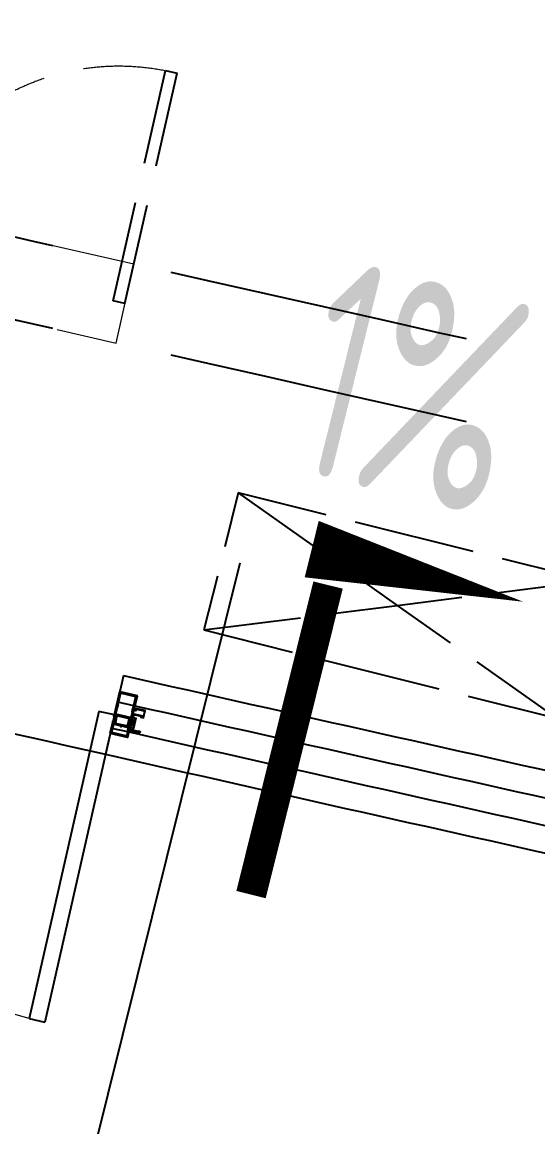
# Model space of a CAD drawing. Header units: inches. Extents: x 0 to 1813292486, y 0 to 3473589894.
# Drawn here: x 600480088 to 600481366, y 3473212924 to 3473215659 of the extents above; entities that cross this region are included whole.
import ezdxf

# ---------------------------------------------------------------- set-up
doc = ezdxf.new("R2010")
doc.units = ezdxf.units.IN
doc.header["$LTSCALE"] = 1000
doc.header["$MEASUREMENT"] = 0
doc.linetypes.add('AX-MALL-WALL-P02-QT$0$DASH', pattern=[0.35, 0.25, -0.1])
for name, color, linetype in [('A-Anno-Note', 241, 'Continuous'), ('AX-MALL-DIM-P02$0$A-Anno-Dims', 3, 'Continuous'), ('AX-MALL-DIM-P02$0$A-Anno-Note', 241, 'Continuous'), ('AX-MALL-DIM-SY-P02$0$DIM_IDEN', 3, 'Continuous'), ('AX-MALL-P02-200$0$A-Anno-Note', 241, 'Continuous'), ('AX-MALL-WALL-P02$0$A-Anno-Note', 241, 'Continuous'), ('AX-MALL-WALL-P02-QT$0$A-Anno-Note', 241, 'Continuous'), ('AX-MALL-WALL-P02-QT$0$A-Curt', 151, 'Continuous'), ('AX-MALL-WALL-P02-QT$0$A-Detl-Patt', 8, 'Continuous'), ('AX-MALL-WALL-P02-QT$0$A-Detl-Thin', 131, 'Continuous'), ('AX-MALL-WALL-P02-QT$0$A-Fixt', 81, 'Continuous'), ('AX-MALL-WALL-P02-QT$0$A-Wind', 4, 'Continuous'), ('AX-MALL-WALL-P02-QT$0$GASKET', 2, 'Continuous'), ('AX-MALL-WALL-P02-QT$0$STSF', 2, 'Continuous')]:
    doc.layers.add(name, color=color, linetype=linetype)
doc.layers.add('AX-MALL-WALL-P02-QT$0$AM_SUPPR', color=6, linetype='Continuous', lineweight=30)
doc.layers.add('AX-MALL-WALL-P02-QT$0$M-AUX-TO-ARCH', color=1, linetype='Continuous', plot=False)
doc.styles.add('AX-MALL-DIM-P02$0$_TCH_DIM', font='gbenor.shx')

# ---------------------------------------------------------------- blocks, each defined once
blk = doc.blocks.new('AX-MALL-WALL-P02-QT$0$JB-AC(O)-Hide')
for p, q in [((-225, 174.9999999999709), (-450, 174.9999999999709)), ((-450, 174.9999999999709), (-450, 37.4999999999709)), ((-450, 174.9999999999709), (-225, 87.4999999999709)), ((150, 174.9999999999709), (-150, 174.9999999999709)), ((450, 174.9999999999709), (225.0000000000582, 174.9999999999709)), ((225.0000000000582, 87.5), (450, 174.9999999999709)), ((450, 37.4999999999709), (450, 174.9999999999709)), ((-150, 58.33333333331393), (0, -2.91038304567337e-11)), ((0, -2.91038304567337e-11), (150, 58.33333333331393)), ((-150, -58.33333333337214), (0, 0)), ((0, 0), (150, -58.33333333337214)), ((-450, -37.5000000000291), (-450, -175.0000000000291)), ((450, -175.0000000000291), (450, -37.5000000000291)), ((-450, -175.0000000000291), (-225, -87.5000000000291)), ((225.0000000000582, -87.50000000005821), (450, -175.0000000000291)), ((-450, -175.0000000000291), (-225, -175.0000000000291)), ((-150, -175.0000000000291), (150, -175.0000000000291)), ((225.0000000000582, -175.0000000000291), (450, -175.0000000000291))]:
    blk.add_line(p, q)
blk = doc.blocks.new('AX-MALL-WALL-P02-QT$0$tj')
at = {"layer": 'AX-MALL-WALL-P02-QT$0$A-Detl-Patt'}
h = blk.add_hatch(dxfattribs=at)
h.set_pattern_fill('STEEL', color=256, scale=100.0000000000001, angle=50.43183869082386)
h.set_pattern_definition([(75.00000000004839, (-14278.19445574284, 156289.8254051208), (-153.3407249234246, 41.08752340989569), []), (75.00000000004839, (-14317.88195610046, 156358.5661673546), (-153.3407249234246, 41.08752340989569), [])])
edge = h.paths.add_edge_path()
edge.add_line((88101.273016572, 47666.64152574539), (87883.93542659283, 47459.84604215622))
edge.add_line((87883.93542659283, 47459.84604215622), (91571.54751467705, 43584.64122533798))
edge.add_arc((262949.389629302, 558937.705083496), 543101.4133620498, 251.6057364187558, 260.0288666978238)
edge.add_arc((172180.8466627672, -2862.146247219684), 27099.9982179492, 64.7128659603706, 96.9316049602786, ccw=False)
edge.add_arc((262948.9730309481, 558936.3205539446), 543099.9677998082, 261.6155114784545, 271.7251478115656)
edge.add_line((279298.9759148359, 16082.51663446426), (279298.9759315252, 16382.65274763107))
edge.add_arc((262948.9742454757, 558936.3204835369), 542799.9676941936, 261.62020364125146, 271.7261014454634, ccw=False)
edge.add_arc((172180.8456921196, -2862.14609140989), 27400.00151046549, 64.80631838577902, 96.83815911678944)
edge.add_arc((262949.394896181, 558937.7037490648), 542801.4137571028, 251.6136389015772, 260.02417327084333, ccw=False)
edge.add_line((91737.26096642017, 43845.69257831573), (88101.273016572, 47666.64152574539))
blk.add_lwpolyline([(88103.03003954887, 47737.33037519455), (87813.24658572674, 47461.60306501389), (91543.92713344097, 43541.13421487808, 0.03677856867194786), (168908.9495433569, 23989.2463850975, -0.1416543586965341), (183742.0972260237, 21592.70785188675, 0.04416604653312874), (279348.9759123325, 16034.00206041336), (279348.9759345055, 16434.18465709686, -0.04414427716130016), (183859.0483468771, 21979.79425859451, 0.1405450684183163), (168919.8474783897, 24393.46752309799, -0.03670519880877311), (91764.87840116024, 43889.20268630981), (88103.03007543087, 47737.33033752441)], format="xyb", dxfattribs=at)
blk.add_lwpolyline([(88101.273016572, 47666.64152574539), (87883.93542659283, 47459.84604215622), (91571.54751467705, 43584.64122533798, 0.0367693963449814), (168910.2986617088, 24039.77597379684, -0.1415142461245126), (183756.7420067787, 21641.08926153183, 0.04414024362697595), (279298.9759148359, 16082.51663446426), (279298.9759315252, 16382.65274763107, -0.04412389944666065), (183844.4648458958, 21931.40288829803, 0.1406825130026793), (168918.4574091434, 24342.94360637665, -0.03671436212623864), (91737.26096642017, 43845.69257831573)], format="xyb", close=True, dxfattribs=at)
at = {"layer": 'AX-MALL-WALL-P02-QT$0$A-Detl-Thin'}
blk.add_lwpolyline([(132955.0325908661, 31417.19186973572, 0.01157910886800202), (157517.4692392349, 25964.41434717178, -0.4623336138809657), (158780.5320760012, 23703.03446149826, 0.01722036223491924), (157894.9001518488, 21051.13336324692, 0.01722036223491924)], format="xyb", dxfattribs=at)
blk = doc.blocks.new('AX-MALL-WALL-P02-QT$0$1')
at = {"layer": 'AX-MALL-WALL-P02-QT$0$A-Detl-Patt', "linetype": 'AX-MALL-WALL-P02-QT$0$DASH', "extrusion": (0, 0, -1)}
for p, q in [((108521.714856267, -109072.1955194473), (108772.1514668465, -108543.5117721558)), ((108548.8268431425, -109085.0384221077), (108799.2634540796, -108556.3546748161)), ((108799.2634540796, -108556.3546748161), (108772.1514668465, -108543.5117721558)), ((109579.0823497772, -109573.0687398911), (109829.5189602375, -109044.3849935532)), ((109829.5189602375, -109044.3849935532), (109856.6309474707, -109057.2278962135)), ((108521.714856267, -109072.1955194473), (108548.8268431425, -109085.0384221077)), ((109606.1943365335, -109585.9116430283), (109856.6309474707, -109057.2278962135)), ((109606.1943365335, -109585.9116430283), (109579.0823497772, -109573.0687398911))]:
    blk.add_line(p, q, dxfattribs=at)
at = {"layer": 'AX-MALL-WALL-P02-QT$0$A-Detl-Patt', "linetype": 'AX-MALL-WALL-P02-QT$0$DASH', "lineweight": 13, "extrusion": (0, 0, -1)}
blk.add_lwpolyline([(-108799.1811138391, -108556.5284986496, 0.4067224467930122), (-109063.9545964003, -109329.0535812378, 0.4067224466732205), (-109829.4366202354, -109044.5588169098)], format="xyb", dxfattribs=at)
at = {"layer": 'AX-MALL-WALL-P02-QT$0$A-Detl-Patt', "linetype": 'AX-MALL-WALL-P02-QT$0$DASH', "lineweight": 13}
blk.add_lwpolyline([(108478.905179143, -109162.5688095093), (109563.3846606016, -109676.2849311829), (109649.0040137768, -109495.538351059), (108564.524532795, -108981.8222289085)], close=True, dxfattribs=at)
blk = doc.blocks.new('AX-MALL-WALL-P02-QT$0$A$C45704BEF')
at = {"color": 3, "ltscale": 10}
blk.add_lwpolyline([(18.80000000074506, -25.00024726614356), (17.5, -25.00024726614356), (17.5, -23.00024726614356), (15.49870925210416, -23.00024726614356), (15.49870925210416, -6.999231616035104), (18.4997000452131, -6.999231616035104), (18.49987648613751, -5.299231618642807, 0.4142135623695433), (18.19987648539245, -4.999231617897749), (17.80005405470729, -4.999231617897749, 0.4140000559725384), (17.50005413405597, -5.299012914299965), (17.49969883821905, -5.699499286711216, -0.483847094079415), (17.13052784092724, -5.991148311644793), (15.89966636151075, -5.699231617152691), (15.89966636151075, -1.299031617119908), (17.1397417280823, -1.005294770002365, -0.4741802569087657), (17.49969902634621, -1.298974558711052), (17.50005413405597, -1.699460931122303, 0.4140000559734259), (17.80005405470729, -1.999242229387164), (18.19987648539245, -1.999242229387164, 0.4142135624494586), (18.49987648613751, -1.699242228642106), (18.49987648613751, 0.0007206704467535019), (0, 0), (0, -22.90028521977365), (1, -22.90028521977365), (1, -22.40028521977365), (3, -22.40028521977365, -0.414213562373095), (3.5, -22.90028521977365), (3.5, -25.00028521940112), (2.913615984842181, -25.46520863845944, 0.4988684829111732), (2.92562854103744, -25.94440526142716), (5.025628542527556, -27.44440526142716, 0.8192868568614478), (5.455046217888594, -27.04232501238585), (4.5, -25.50028521940112), (4.5, -22.90028521977365, 0.414213562373095), (3, -21.40028521977365), (1, -21.40028521977365), (1, -3.19995454326272, -0.4142094303452601), (3.199968963861465, -0.9999545440077782), (14.5, -0.9996059481054544), (14.5, -5.999231616035104), (14.5, -5.999231616035104), (14.5, -24.00024726614356), (16.5, -24.00024726614356), (16.5, -25.00024726614356), (16.5, -27.20351210050285, 0.6582415972160955), (17.34365977905691, -27.56668968312442), (19.14365977980196, -25.86342484690249, 0.6827143578984822), (18.79383949562907, -25.00028521940112)], format="xyb", dxfattribs=at)
blk = doc.blocks.new('AX-MALL-WALL-P02-QT$0$尺寸分格点')
at = {"ltscale": 10}
h = blk.add_hatch(color=1, dxfattribs=at)
h.dxf.hatch_style = 1
edge = h.paths.add_edge_path()
edge.add_line((0, -1.5), (-5.470445860503725e-37, 1.862645149230957e-09))
edge.add_line((0, 1.862645149230957e-09), (-1.5, 0))
edge.add_arc((0, 0), 1.5, 180, 270)
edge = h.paths.add_edge_path()
edge.add_line((0, 1.5), (5.470445846917725e-37, 1.862645149230957e-09))
edge.add_line((0, 1.862645149230957e-09), (1.5, 0))
edge.add_arc((0, 0), 1.5, 0, 90)
for p, q in [((-2.5, 0), (2.5, 0)), ((0, -2.5), (0, 2.5))]:
    blk.add_line(p, q)
blk.add_circle((0, 0), 1.5)
blk = doc.blocks.new('AX-MALL-WALL-P02-QT$0$定位点')
blk.add_blockref('AX-MALL-WALL-P02-QT$0$尺寸分格点', (0, 0))
blk = doc.blocks.new('AX-MALL-WALL-P02-QT$0$A$C40565891')
h = blk.add_hatch()
h.set_pattern_fill('NET', color=6, scale=0.5, angle=315)
h.set_pattern_definition([(225.0000000000001, (-8954763.885715963, -14331520.94940183), (-1.122532015133644, 1.122532015133643), []), (135.0000000000001, (-8954763.885715963, -14331520.94940183), (1.122532015133643, 1.122532015133644), [])])
edge = h.paths.add_edge_path()
edge.add_line((-2.873205080628395, -1), (-17.1267949193716, -1))
edge.add_arc((-17.12679491817267, -2.000000000321539), 1.000000000321539, 90.00000006869386, 120.0000000686844)
edge.add_line((-17.6267949193716, -1.133974596858025), (-19.29999999888241, -2.099999999627471))
edge.add_line((-19.29999999888241, -2.099999999627471), (-19.59999999962747, -2.099999999627471))
edge.add_arc((-19.60000000055891, -1.700000000186378), 0.3999999994410928, 180.0000001333858, 270.00000013341844, ccw=False)
edge.add_line((-20, -1.700000001117587), (-20, 1.699999999254942))
edge.add_arc((-19.59999999962758, 1.699999999255055), 0.4000000003724153, 89.99999999998369, 180.0000000000163, ccw=False)
edge.add_line((-19.59999999962747, 2.099999999627471), (-19.29999999888241, 2.099999999627471))
edge.add_line((-19.29999999888241, 2.099999999627471), (-17.6267949193716, 1.133974596858025))
edge.add_arc((-17.12679491817268, 2.000000000321516), 1.000000000321515, 239.9999999313152, 269.9999999313065)
edge.add_line((-17.1267949193716, 1), (-2.873205080628395, 1))
edge.add_arc((-2.873205081827319, 2.000000000321497), 1.000000000321497, 270.0000000686933, 300.0000000686851)
edge.add_line((-2.373205080628395, 1.133974596858025), (-0.6999999992549419, 2.099999999627471))
edge.add_line((-0.6999999992549419, 2.099999999627471), (-0.400000000372529, 2.099999999627471))
edge.add_arc((-0.4000000003724153, 1.699999999255056), 0.4000000003724153, -1.63140612130519e-11, 90.00000000001631, ccw=False)
edge.add_line((0, 1.699999999254942), (0, -1.700000001117587))
edge.add_arc((-0.3999999994410927, -1.700000000186378), 0.3999999994410927, 269.99999986658156, 359.99999986661413, ccw=False)
edge.add_line((-0.400000000372529, -2.099999999627471), (-0.6999999992549419, -2.099999999627471))
edge.add_line((-0.6999999992549419, -2.099999999627471), (-2.373205080628395, -1.133974596858025))
edge.add_arc((-2.873205081827309, -2.00000000032146), 1.00000000032146, 59.99999993131432, 89.9999999313073)
at = {"layer": 'AX-MALL-WALL-P02-QT$0$STSF', "lineweight": 40}
blk.add_lwpolyline([(-2.873205080628395, -1), (-17.1267949193716, -1, 0.1316524975873539), (-17.6267949193716, -1.133974596858025), (-19.29999999888241, -2.099999999627471), (-19.59999999962747, -2.099999999627471, -0.4142135623732616), (-20, -1.700000001117587), (-20, 1.699999999254942, -0.4142135623732612), (-19.59999999962747, 2.099999999627471), (-19.29999999888241, 2.099999999627471), (-17.6267949193716, 1.133974596858025, 0.1316524975873571), (-17.1267949193716, 1), (-2.873205080628395, 1, 0.1316524975873597), (-2.373205080628395, 1.133974596858025), (-0.6999999992549419, 2.099999999627471), (-0.400000000372529, 2.099999999627471, -0.4142135623732616), (0, 1.699999999254942), (0, -1.700000001117587, -0.4142135623732616), (-0.400000000372529, -2.099999999627471), (-0.6999999992549419, -2.099999999627471), (-2.373205080628395, -1.133974596858025, 0.1316524975873647)], format="xyb", close=True, dxfattribs=at)
blk = doc.blocks.new('AX-MALL-WALL-P02-QT$0$A$C5DA96DE0')
at = {"layer": 'AX-MALL-WALL-P02-QT$0$AM_SUPPR', "color": 3}
for points in [[(-22.00068093277514, 105.1999999992549), (-22.00001176260412, 46.60000000149012, -0.414213562373095), (-21.70001176185906, 46.29999999888241), (-21.7000117637217, 45.30000000074506, -0.4142135651008757), (-21.90001176483929, 45.09999999962747), (-22.11765938811004, 45.09999999962747, 0.3152987896086648), (-22.30559791438282, 44.96840402856469), (-22.88795028813183, 43.36840402893722, 0.5486187836891172), (-22.68258061446249, 43.10076105967164), (-19.96206398494542, 43.32127769291401, 0.1763269799607178), (-19.83807377703488, 43.37909527309239), (-19.45859040878713, 43.75857864320278, 0.5773502703764628), (-19.54824795387685, 44.09318516403437), (-19.70076583139598, 44.13405220396817, -0.3107450373417215), (-19.86631920561194, 44.32805990986526), (-20.20001176558435, 46.220524456352), (-20.20001176558435, 46.30000000074506, -0.664494698151357), (-19.35008465312421, 46.6571428515017, 0.1962615707062706), (-19.21011380665004, 46.59999999962747), (-15.80001176707447, 46.59999999962747, -0.414213562373095), (-15.50001176446676, 46.30000000074506), (-15.50001176446676, 45.99448045343161), (-16.4794679954648, 44.32503772899508, 0.5796797259406589), (-16.35058767162263, 44.09999999776483), (-15.09727879799902, 44.09999999776483, 0.266079426403572), (-14.23476512730122, 44.59396623261273), (-13.34764037840068, 46.10603376291692, -0.2660794268336467), (-12.48512670956552, 46.59999999776483), (-12.48512670956552, 46.59999999776483), (12.48510318435729, 46.59999999962747, -0.2660794268336467), (13.3476168513298, 46.10603376291692), (14.23474160209298, 44.59396623261273, 0.266079426403572), (15.09725527279079, 44.09999999962747), (16.35056414455175, 44.09999999962747, 0.5796797259406589), (16.47944446653128, 44.32503772713244), (15.49998823925853, 45.99448045343161), (15.49998823553324, 46.29999999888241, -0.414213562373095), (15.7999882362783, 46.59999999962747), (19.21009027957916, 46.59999999962747, 0.1962615707062706), (19.35006112605333, 46.6571428515017, -0.664494698151357), (20.19998823665082, 46.29999999888241), (20.19998823665082, 46.220524456352), (19.86629567667842, 44.32805990800261, -0.3107450373417215), (19.70074230805039, 44.13405220396817), (19.54822442866862, 44.09318516217172, 0.5773502703764628), (19.45856687985361, 43.75857864320278), (19.83805025182664, 43.37909527309239, 0.1763269799607178), (19.96204045787454, 43.32127769291401), (22.68255708739161, 43.10076105967164, 0.5486187836891172), (22.88792676106095, 43.36840402893722), (22.30557438544929, 44.96840402670205, 0.3152987896086648), (22.11763586290181, 45.10000000149012), (21.89998823590577, 45.09999999962747, -0.4142135651008757), (21.69998823665082, 45.29999999888241), (21.69998823478818, 46.29999999888241, -0.414213562373095), (21.99998823739588, 46.59999999962747), (22.00029997527599, 73.89985392801464)], [(-12.48512671142817, 26.59999999962747), (-12.48512671142817, 26.59999999962747, -0.266079426695036), (-13.34764038026333, 27.09396623820066), (-14.23476512916386, 28.60603376477957, 0.2660794267352428), (-15.09727879799902, 29.10000000149012), (-16.35058767162263, 29.09999999962747, 0.5796797243171364), (-16.4794679954648, 28.87496227398515), (-15.50001176446676, 27.20551954396069), (-15.50001176819205, 26.90000000223517, -0.414213562429924), (-15.80001176521182, 26.59999999776483), (-19.21011380665004, 26.59999999962747, 0.196261570738114), (-19.35008465498686, 26.54285714589059, -0.6644947009864839), (-20.20001176558435, 26.90000000223517), (-20.20001176558435, 26.97947554662824), (-19.86631920747459, 28.87194008752704, -0.3107450376907102), (-19.70076583139598, 29.06594779156148), (-19.5482479557395, 29.10681483522058, 0.5773502691095918), (-19.45859040878713, 29.44142135605216), (-19.83807377517223, 29.82090472429991, 0.1763269806166101), (-19.96206398680806, 29.87872230820358), (-22.68258061632514, 30.0992389395833, 0.5486187865199976), (-22.88795028440654, 29.83159597031772), (-22.30559791252017, 28.23159597069025, 0.3152987889515711), (-22.1176593862474, 28.09999999962747), (-21.90001176297665, 28.09999999776483, -0.4142135620321224), (-21.70001176558435, 27.89999999850988), (-21.70001176558435, 26.90000000037253, -0.414213562429924), (-22.00001176446676, 26.59999999962747), (-22.00026272423565, -1.862645149230957e-09), (22.00026272051036, 0), (22.00006804615259, 18.00577012822032)], [(22.00005050562322, 19.99999999813735), (21.99998823739588, 26.59999999962747, -0.414213562429924), (21.69998823665082, 26.90000000037253), (21.69998823478818, 27.89999999850988, -0.4142135620321224), (21.89998823776841, 28.09999999962747), (22.11763586103916, 28.09999999776483, 0.3152987889515711), (22.30557438544929, 28.23159596882761), (22.88792676106095, 29.83159597218037, 0.5486187865199976), (22.68255708925426, 30.0992389395833), (19.96204045601189, 29.87872230820358, 0.1763269806166101), (19.83805024810135, 29.82090472429991), (19.45856687985361, 29.44142135605216, 0.5773502691095918), (19.54822443053126, 29.10681483708322), (19.70074230805039, 29.06594779156148, -0.3107450376907102), (19.86629567667842, 28.87194008752704), (20.19998823851347, 26.97947554290295), (20.19998824037611, 26.89999999850988, -0.6644947009864839), (19.35006112605333, 26.54285714402795, 0.196261570738114), (19.21009027957916, 26.59999999776483), (15.79998823441565, 26.59999999776483, -0.414213562429924), (15.49998823925853, 26.89999999850988), (15.49998823925853, 27.20551954582334), (16.47944446466863, 28.87496227398515, 0.5796797243171364), (16.3505641464144, 29.09999999962747), (15.09725527092814, 29.09999999776483, 0.2660794267352428), (14.23474160209298, 28.60603376477957), (13.3476168513298, 27.09396623820066, -0.266079426695036), (12.48510318249464, 26.59999999962747), (-12.48512671142817, 26.59999999962747)]]:
    blk.add_lwpolyline(points, format="xyb", dxfattribs=at)
for points in [[(22.00029996782541, 73.89983759261668), (22.00005446560681, 73.89983759261668), (21.99998823553324, 105.1999999992549), (-22.00068093277514, 105.1999999992549)], [(-19.80001176521182, 103), (-19.80001176521182, 103), (-19.80001176334918, 74.70021012239158), (-19.00001176446676, 73.70021012239158), (-19.00001176446676, 68.70021012239158), (-19.00001176446676, 63.70021012239158), (-20.00001176446676, 62.70021012611687), (-20.00001176446676, 48.79999999888241), (19.99998823553324, 48.79999999701977), (19.99998823739588, 62.70021012425423), (18.99998823739588, 63.70021012425423), (18.99998823739588, 68.70021012239158), (18.99998823553324, 73.70021012425423), (19.79998823814094, 74.70021012052894), (19.79998823814094, 103), (-19.80001176521182, 103)], [(-19.00003717839718, 24.40000000223517), (-19.00003717839718, 16.60000000149012), (-19.8001159671694, 15.59989579208195), (-19.80026083253324, 2.199999997392297), (-19.80001176521182, 2.199999999254942), (19.80023730732501, 2.199999997392297), (19.80009244196117, 15.5998957939446), (19.0000136513263, 16.60000000149012), (19.0000136513263, 24.40000000223517), (-19.00003717839718, 24.40000000223517)], [(21.99999776296318, 20.00577012635767), (43.9999977555126, 20.00634960085154), (43.99998722039163, 20.40634960122406), (44.99999512173235, 20.10637594014406), (44.99998722039163, 20.40637594088912), (45.99999512173235, 20.10640227980912), (45.99998722039163, 20.40640228055418), (46.99999512173235, 20.10642861947417), (46.99998722039163, 20.40642862021923), (47.99999511986971, 20.10645495913923), (47.99998721852899, 20.40645495988429), (48.99998721852899, 20.40648129954934), (49.00005043298006, 18.00648130103946), (22.00006804615259, 18.00577012822032)]]:
    blk.add_lwpolyline(points, dxfattribs=at)
at = {"color": 6, "ltscale": 10, "xscale": -0.9999999999999999, "rotation": 90}
blk.add_blockref('AX-MALL-WALL-P02-QT$0$A$C40565891', (-17.70395603775978, 26.59999999776483), dxfattribs=at)
at = {"color": 6, "ltscale": 10, "rotation": 270}
blk.add_blockref('AX-MALL-WALL-P02-QT$0$A$C40565891', (17.7039325106889, 26.59999999962747), dxfattribs=at)
blk = doc.blocks.new('AX-MALL-WALL-P02-QT$0$A$C3B8A2171')
at = {"color": 6}
for p, q in [((22.00012849643826, 27), (31.33094626852107, 1)), ((31.33094626478851, 27), (22.00012850017083, 1))]:
    blk.add_line(p, q, dxfattribs=at)
blk.add_lwpolyline([(22.00012849643826, 27), (31.33094626478851, 27), (31.33094626852107, 1), (22.00012850017083, 1)], close=True, dxfattribs=at)
at = {"color": 6, "ltscale": 10}
blk.add_blockref('AX-MALL-WALL-P02-QT$0$A$C5DA96DE0', (7.275957614183426e-12, -23.70584608986974), dxfattribs=at)
at = {"color": 6, "ltscale": 10, "rotation": 270}
blk.add_blockref('AX-MALL-WALL-P02-QT$0$A$C45704BEF', (49.90041371808184, 50.19399150274694), dxfattribs=at)
at = {"layer": 'AX-MALL-WALL-P02-QT$0$GASKET', "extrusion": (0, 0, -1), "zscale": -1, "rotation": 270}
blk.add_blockref('AX-MALL-WALL-P02-QT$0$定位点', (0, 0), dxfattribs=at)
blk = doc.blocks.new('AX-MALL-WALL-P02-QT$0$mqst2')
at = {"color": 6, "ltscale": 10, "rotation": 347.1999868868427}
blk.add_blockref('AX-MALL-WALL-P02-QT$0$A$C3B8A2171', (266743.4738737345, -33357.79907846451), dxfattribs=at)
blk = doc.blocks.new('AX-MALL-WALL-P02-QT$0$$DorLib2D$00000002')
for p, q in [((-0.5, -5.684341886080802e-17), (-0.5000000000000007, 0.4875)), ((-0.4750000000000007, 0.4875), (-0.5000000000000007, 0.4875)), ((-0.475, -2.842170943040401e-17), (-0.4750000000000007, 0.4875)), ((0.475, -2.842170943040401e-17), (0.4750000000000007, 0.4875)), ((0.4750000000000007, 0.4875), (0.5000000000000007, 0.4875)), ((0.5, -5.684341886080802e-17), (0.5000000000000007, 0.4875)), ((-0.5, -5.684341886080802e-17), (-0.475, -2.842170943040401e-17)), ((0.5, -5.684341886080802e-17), (0.475, -2.842170943040401e-17))]:
    blk.add_line(p, q)
at = {"lineweight": 13}
for centre, start, end in [((-0.4875, -4.263256414560601e-17), 0, 88.53071641864632), ((0.4875, -4.263256414560601e-17), 91.4692835813537, 180)]:
    blk.add_arc(centre, 0.4875, start, end, dxfattribs=at)
blk = doc.blocks.new('AX-MALL-WALL-P02-QT')
at = {"layer": 'AX-MALL-WALL-P02-QT$0$A-Curt'}
blk.add_line((600290545.434613, 3473108479.906461), (600290435.8495153, 3473108312.60077), dxfattribs=at)
for centre, radius, start, end in [((600585645.7634894, 3473560475.347923), 539800.0400201645, 236.8601464408506, 236.9981510693241), ((600585645.7635849, 3473560475.347787), 539866.7066258086, 236.8601359386657, 236.9981510529271), ((600585645.7635984, 3473560475.347786), 539933.3732983739, 236.8601254541497, 236.9981510516454), ((600585645.7636033, 3473560475.347736), 540000.0399259374, 236.8601149701809, 236.9981510483234)]:
    blk.add_arc(centre, radius, start, end, dxfattribs=at)
at = {"layer": 'AX-MALL-WALL-P02-QT$0$A-Detl-Thin', "linetype": 'AX-MALL-WALL-P02-QT$0$DASH', "ltscale": 3}
for points in [[(600288371.7507958, 3473111105.072967, 0.002188810887910214), (600292317.4291912, 3473108519.630342, 0.002188810887910214)], [(600288300.0807451, 3473110912.685323, 0.002187956786309004), (600292245.9015511, 3473108327.624956)]]:
    blk.add_lwpolyline(points, format="xyb", dxfattribs=at)
at = {"layer": 'AX-MALL-WALL-P02-QT$0$A-Wind'}
blk.add_arc((600585645.7637501, 3473560475.347834), 540000.0400882553, 236.6903496406365, 236.8601149628304, dxfattribs=at)
at = {"layer": 'AX-MALL-WALL-P02-QT$0$A-Anno-Note', "rotation": 339.5681613092181}
blk.add_blockref('AX-MALL-WALL-P02-QT$0$mqst2', (600052179.2710491, 3473232742.396311), dxfattribs=at)
at = {"layer": 'AX-MALL-WALL-P02-QT$0$A-Detl-Thin', "rotation": 339.5681613091762}
blk.add_blockref('AX-MALL-WALL-P02-QT$0$tj', (600144118.6961328, 3473128496.287411), dxfattribs=at)
at = {"layer": 'AX-MALL-WALL-P02-QT$0$A-Fixt', "rotation": 325.5481254051862}
blk.add_blockref('AX-MALL-WALL-P02-QT$0$JB-AC(O)-Hide', (600291241.9541193, 3473108405.570906), dxfattribs=at)
at = {"layer": 'AX-MALL-WALL-P02-QT$0$A-Wind', "xscale": 1600, "yscale": -1600, "zscale": 200, "rotation": 326.7752323125126}
blk.add_blockref('AX-MALL-WALL-P02-QT$0$$DorLib2D$00000002', (600289821.4200351, 3473108834.593524), dxfattribs=at)
at = {"layer": 'AX-MALL-WALL-P02-QT$0$M-AUX-TO-ARCH', "rotation": 352.1535884345666}
blk.add_blockref('AX-MALL-WALL-P02-QT$0$1', (600197251.0096958, 3473232864.456025), dxfattribs=at)
blk = doc.blocks.new('AX-MALL-WALL-P02')
at = {"layer": 'AX-MALL-WALL-P02$0$A-Anno-Note'}
blk.add_blockref('AX-MALL-WALL-P02-QT', (0, 0), dxfattribs=at)
blk = doc.blocks.new('AX-MALL-DIM-SY-P02')
at = {"layer": 'AX-MALL-DIM-SY-P02$0$DIM_IDEN'}
blk.add_line((600290913.2255424, 3473108639.929713), (600287183.8991337, 3473103196.390884), dxfattribs=at)
at = {"layer": 'AX-MALL-DIM-SY-P02$0$DIM_IDEN', "const_width": 75}
blk.add_lwpolyline([(600291098.843367, 3473108512.764375), (600290652.5311241, 3473107861.301414)], dxfattribs=at)
blk = doc.blocks.new('AX-MALL-DIM-P02')
at = {"layer": 'AX-MALL-DIM-P02$0$A-Anno-Dims'}
blk.add_lwpolyline([(600290961.6582941, 3473108699.5019, 0, 0, 0), (600291537.5655569, 3473108305.260793, 0, 144, 0), (600291091.9715112, 3473108610.29513, 0, 0, 0)], format="xyseb", dxfattribs=at)
blk.add_blockref('AX-MALL-DIM-SY-P02', (0, 0), dxfattribs=at)
at = {"layer": 'AX-MALL-DIM-P02$0$A-Anno-Note', "style": 'AX-MALL-DIM-P02$0$_TCH_DIM', "width": 0.7}
blk.add_text('1%', height=535.5, rotation=325.6061523134505, dxfattribs=at).set_placement((600291100.9926174, 3473108822.473577))
blk = doc.blocks.new('AX-MALL-P02-200')
at = {"layer": 'AX-MALL-P02-200$0$A-Anno-Note'}
blk.add_blockref('AX-MALL-WALL-P02', (0, 0), dxfattribs=at)
blk.add_blockref('AX-MALL-DIM-P02', (0, 0), dxfattribs=at)

msp = doc.modelspace()

# ---------------------------------------------------------------- block references
at = {"layer": 'A-Anno-Note', "rotation": 20.43183869077545}
msp.add_blockref('AX-MALL-P02-200', (1250392458.527329, 9048125.682563305), dxfattribs=at)

doc.saveas('drawing.dxf')
